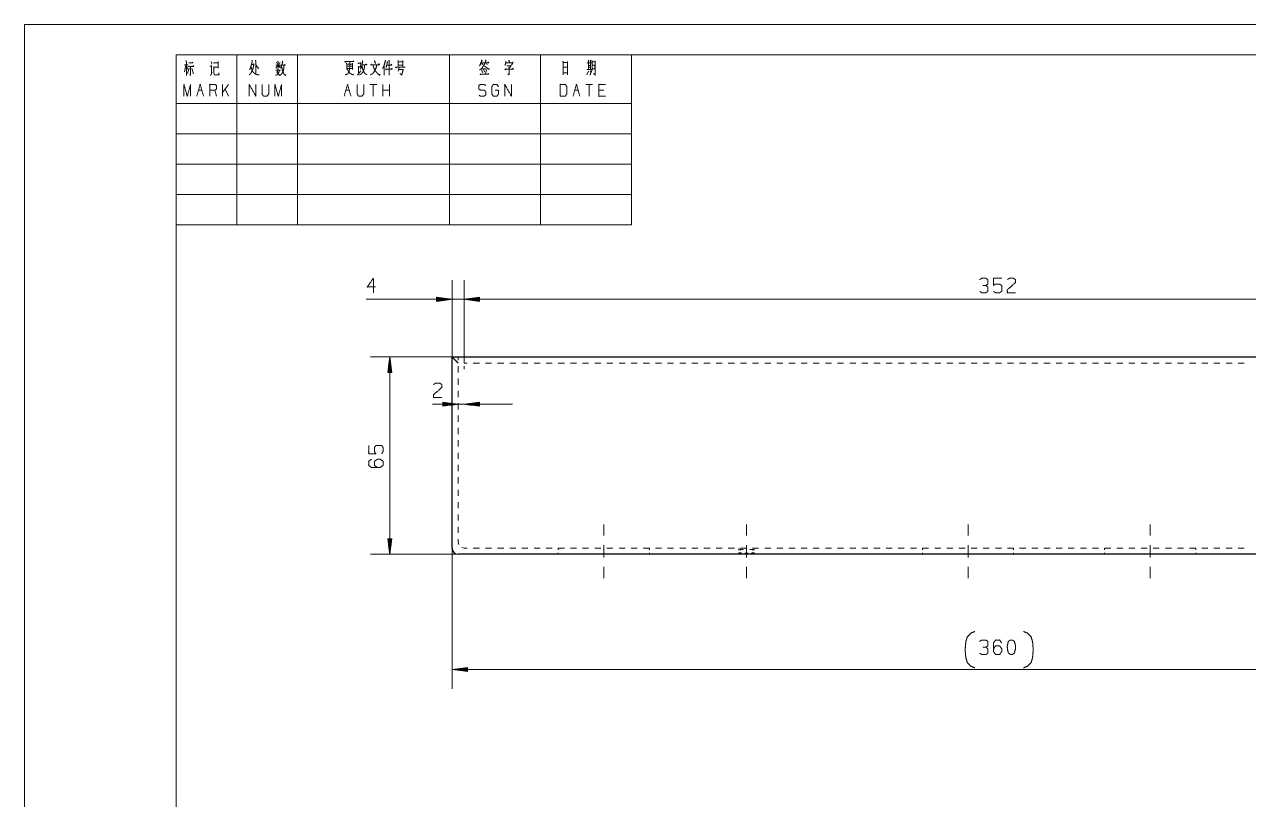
# Model space of a CAD drawing. Header units: millimetres. Extents: x 0 to 420, y 0 to 297.
# Drawn here: x 0 to 201.6, y 169.3 to 297 of the extents above; entities that cross this region are included whole.
import ezdxf

# ---------------------------------------------------------------- set-up
doc = ezdxf.new("R2010")
doc.units = ezdxf.units.MM
doc.layers.add('101', color=7, linetype='Continuous', true_color=0xffffff)

msp = doc.modelspace()

# ---------------------------------------------------------------- linework, layer by layer
at = {"layer": '101', "color": 133, "linetype": 'Continuous', "lineweight": 18}
for p, q in [((420, 297), (0, 297)), ((0, 297), (0, 0)), ((25, 292), (100, 292)), ((25, 292), (100, 292)), ((415, 292), (25, 292)), ((25, 292), (100, 292)), ((25, 292), (25, 5)), ((25, 292), (25, 264)), ((35, 292), (35, 264)), ((45, 292), (45, 264)), ((70, 292), (70, 264)), ((85, 292), (85, 264)), ((100, 292), (100, 264)), ((25, 284), (100, 284)), ((25, 279), (100, 279)), ((25, 274), (100, 274)), ((25, 269), (100, 269)), ((25, 264), (100, 264))]:
    msp.add_line(p, q, dxfattribs=at)
at = {"layer": '101', "color": 72, "linetype": 'Continuous', "lineweight": 18}
for p, q in [((30.74, 290.88), (30.87, 290.49)), ((37.42, 290.41), (37.77, 290.41)), ((41.53, 290.78), (41.66, 290.49)), ((42.14, 290.82), (41.95, 290.49)), ((53.11, 290.49), (53.99, 290.49)), ((54.01, 290.63), (54.01, 289.56)), ((55.4, 290.82), (55.37, 289.89)), ((61.56, 290.86), (62.32, 290.86)), ((62.33, 291.05), (62.33, 290.09)), ((76.04, 290.67), (76.21, 290.34)), ((93.22, 291.13), (93.33, 290.98)), ((26.57, 290.3), (26.35, 289.18)), ((26.36, 290.36), (26.98, 290.36)), ((26.69, 290.14), (26.91, 289.66)), ((27.11, 289.78), (26.88, 288.91)), ((27.56, 289.76), (27.87, 288.87)), ((30.65, 288.62), (30.93, 289.08)), ((31.13, 290.07), (31.22, 289.97)), ((41.4, 289.47), (42.16, 289.47)), ((41.69, 290.2), (41.43, 289.78)), ((41.88, 290.18), (42.11, 289.91)), ((53.1, 289.76), (53.98, 289.76)), ((53.11, 290.14), (53.98, 290.14)), ((55, 290.16), (55, 288.89)), ((55.02, 290.01), (55.35, 290.01)), ((59.27, 290.28), (59.27, 288.65)), ((61.56, 290.28), (62.32, 290.28)), ((61.73, 289.91), (61.56, 289.33)), ((61.6, 289.56), (62.33, 289.56)), ((75.31, 289.52), (75.48, 289.02)), ((75.35, 289.72), (76.07, 289.72)), ((75.6, 289.62), (75.76, 289.2)), ((76.13, 289.56), (75.92, 288.89)), ((92.92, 289.33), (92.65, 288.71)), ((92.86, 289.95), (93.25, 289.95)), ((93.18, 289.37), (93.28, 289.04)), ((93.75, 288.94), (94, 288.69)), ((33.59, 287.14), (32.63, 285.78)), ((32.63, 285.18), (32.63, 287.14)), ((33.59, 285.18), (33.04, 286.36)), ((58.02, 287.14), (56.9, 287.14)), ((57.46, 287.14), (57.46, 285.18)), ((59.02, 285.18), (59.02, 287.14)), ((60.14, 285.18), (60.14, 287.14)), ((93.6, 287.14), (92.49, 287.14)), ((93.05, 287.14), (93.05, 285.18)), ((28.66, 286.17), (29.22, 286.17)), ((31.62, 285.18), (31.34, 286.17)), ((52.94, 286.17), (53.49, 286.17)), ((60.14, 286.17), (59.02, 286.17)), ((90.65, 286.17), (91.2, 286.17)), ((95.45, 286.17), (94.61, 286.17))]:
    msp.add_line(p, q, dxfattribs=at)
at = {"layer": '101', "color": 22, "linetype": 'Continuous', "lineweight": 18}
for p, q in [((70.44, 242.23), (70.44, 254.9)), ((72.44, 241.23), (72.44, 254.9)), ((72.44, 242.23), (72.44, 254.9)), ((67.9, 252.06), (67.93, 252.06)), ((67.9, 252.06), (67.93, 252.06)), ((70.44, 251.73), (67.9, 252.06)), ((67.9, 252.06), (67.9, 251.39)), ((74.98, 252.06), (72.44, 251.73)), ((74.98, 252.06), (72.44, 251.73)), ((74.98, 252.06), (74.95, 252.06)), ((74.98, 252.06), (74.95, 252.06)), ((74.98, 252.06), (74.95, 252.06)), ((74.98, 252.06), (74.95, 252.06)), ((74.98, 251.39), (74.98, 252.06)), ((74.98, 251.39), (74.98, 252.06)), ((56.3, 251.73), (80.38, 251.73)), ((67.9, 252.01), (68.32, 252.01)), ((67.9, 251.95), (68.71, 251.95)), ((67.9, 251.9), (69.09, 251.9)), ((67.9, 251.85), (69.48, 251.85)), ((67.9, 251.8), (69.86, 251.8)), ((67.9, 251.75), (70.25, 251.75)), ((67.9, 251.39), (70.44, 251.73)), ((67.9, 251.7), (70.25, 251.7)), ((67.9, 251.65), (69.86, 251.65)), ((67.9, 251.6), (69.48, 251.6)), ((67.9, 251.55), (69.09, 251.55)), ((67.9, 251.5), (68.71, 251.5)), ((67.9, 251.45), (68.32, 251.45)), ((67.9, 251.4), (67.93, 251.4)), ((67.9, 251.4), (67.93, 251.4)), ((248.44, 251.73), (72.44, 251.73)), ((72.44, 251.73), (74.98, 251.39)), ((72.44, 251.73), (74.98, 251.39)), ((74.98, 251.75), (72.64, 251.75)), ((74.98, 251.75), (72.64, 251.75)), ((74.98, 251.7), (72.64, 251.7)), ((74.98, 251.7), (72.64, 251.7)), ((74.98, 251.8), (73.02, 251.8)), ((74.98, 251.8), (73.02, 251.8)), ((74.98, 251.65), (73.02, 251.65)), ((74.98, 251.65), (73.02, 251.65)), ((74.98, 251.85), (73.41, 251.85)), ((74.98, 251.85), (73.41, 251.85)), ((74.98, 251.6), (73.41, 251.6)), ((74.98, 251.6), (73.41, 251.6)), ((74.98, 251.9), (73.79, 251.9)), ((74.98, 251.9), (73.79, 251.9)), ((74.98, 251.55), (73.79, 251.55)), ((74.98, 251.55), (73.79, 251.55)), ((74.98, 251.95), (74.18, 251.95)), ((74.98, 251.95), (74.18, 251.95)), ((74.98, 251.5), (74.18, 251.5)), ((74.98, 251.5), (74.18, 251.5)), ((74.98, 252.01), (74.56, 252.01)), ((74.98, 252.01), (74.56, 252.01)), ((74.98, 251.45), (74.56, 251.45)), ((74.98, 251.45), (74.56, 251.45)), ((74.98, 251.4), (74.95, 251.4)), ((74.98, 251.4), (74.95, 251.4)), ((74.98, 251.4), (74.95, 251.4)), ((74.98, 251.4), (74.95, 251.4)), ((72.44, 242.23), (56.99, 242.23)), ((60.17, 242.23), (59.83, 239.69)), ((60.14, 239.69), (60.14, 242.04)), ((60.5, 239.69), (60.17, 242.23)), ((60.17, 242.23), (60.17, 209.73)), ((60.19, 239.69), (60.19, 242.04)), ((59.89, 239.69), (59.89, 240.11)), ((59.94, 239.69), (59.94, 240.5)), ((59.99, 239.69), (59.99, 240.88)), ((60.04, 239.69), (60.04, 241.27)), ((60.09, 239.69), (60.09, 241.65)), ((60.24, 239.69), (60.24, 241.65)), ((60.29, 239.69), (60.29, 241.27)), ((60.34, 239.69), (60.34, 240.88)), ((60.39, 239.69), (60.39, 240.5)), ((60.45, 239.69), (60.45, 240.11)), ((59.83, 239.69), (60.5, 239.69)), ((59.84, 239.69), (59.84, 239.72)), ((59.84, 239.69), (59.84, 239.72)), ((60.5, 239.69), (60.5, 239.72)), ((60.5, 239.69), (60.5, 239.72)), ((67.23, 234.45), (80.38, 234.45)), ((68.9, 234.78), (68.93, 234.78)), ((68.9, 234.78), (68.9, 234.11)), ((71.44, 234.45), (68.9, 234.78)), ((68.9, 234.78), (68.93, 234.78)), ((68.9, 234.73), (69.32, 234.73)), ((68.9, 234.68), (69.71, 234.68)), ((68.9, 234.63), (70.09, 234.63)), ((68.9, 234.58), (70.48, 234.58)), ((68.9, 234.52), (70.86, 234.52)), ((68.9, 234.47), (71.25, 234.47)), ((68.9, 234.11), (71.44, 234.45)), ((68.9, 234.42), (71.25, 234.42)), ((68.9, 234.37), (70.86, 234.37)), ((68.9, 234.32), (70.48, 234.32)), ((68.9, 234.27), (70.09, 234.27)), ((68.9, 234.22), (69.71, 234.22)), ((68.9, 234.17), (69.32, 234.17)), ((68.9, 234.12), (68.93, 234.12)), ((68.9, 234.12), (68.93, 234.12)), ((74.98, 234.78), (72.44, 234.45)), ((72.44, 234.45), (74.98, 234.11)), ((74.98, 234.47), (72.64, 234.47)), ((74.98, 234.42), (72.64, 234.42)), ((74.98, 234.52), (73.02, 234.52)), ((74.98, 234.37), (73.02, 234.37)), ((74.98, 234.58), (73.41, 234.58)), ((74.98, 234.32), (73.41, 234.32)), ((74.98, 234.63), (73.79, 234.63)), ((74.98, 234.27), (73.79, 234.27)), ((74.98, 234.68), (74.18, 234.68)), ((74.98, 234.22), (74.18, 234.22)), ((74.98, 234.73), (74.56, 234.73)), ((74.98, 234.17), (74.56, 234.17)), ((74.98, 234.78), (74.95, 234.78)), ((74.98, 234.78), (74.95, 234.78)), ((74.98, 234.12), (74.95, 234.12)), ((74.98, 234.12), (74.95, 234.12)), ((74.98, 234.11), (74.98, 234.78)), ((60.5, 212.27), (59.83, 212.27)), ((59.83, 212.27), (60.17, 209.73)), ((59.84, 212.27), (59.84, 212.24)), ((59.84, 212.27), (59.84, 212.24)), ((59.89, 212.27), (59.89, 211.85)), ((59.94, 212.27), (59.94, 211.47)), ((59.99, 212.27), (59.99, 211.08)), ((60.04, 212.27), (60.04, 210.7)), ((60.09, 212.27), (60.09, 210.31)), ((60.14, 212.27), (60.14, 209.92)), ((60.17, 209.73), (60.5, 212.27)), ((60.19, 212.27), (60.19, 209.92)), ((60.24, 212.27), (60.24, 210.31)), ((60.29, 212.27), (60.29, 210.7)), ((60.34, 212.27), (60.34, 211.08)), ((60.39, 212.27), (60.39, 211.47)), ((60.45, 212.27), (60.45, 211.85)), ((60.5, 212.27), (60.5, 212.24)), ((60.5, 212.27), (60.5, 212.24)), ((71.44, 209.73), (56.99, 209.73)), ((70.44, 210.73), (70.44, 187.58)), ((72.98, 191.09), (70.44, 190.75)), ((70.44, 190.75), (250.44, 190.75)), ((70.44, 190.75), (72.98, 190.42)), ((72.98, 190.78), (70.64, 190.78)), ((72.98, 190.73), (70.64, 190.73)), ((72.98, 190.83), (71.02, 190.83)), ((72.98, 190.68), (71.02, 190.68)), ((72.98, 190.88), (71.41, 190.88)), ((72.98, 190.63), (71.41, 190.63)), ((72.98, 190.93), (71.79, 190.93)), ((72.98, 190.58), (71.79, 190.58)), ((72.98, 190.98), (72.18, 190.98)), ((72.98, 190.52), (72.18, 190.52)), ((72.98, 191.03), (72.56, 191.03)), ((72.98, 190.47), (72.56, 190.47)), ((72.98, 191.08), (72.95, 191.08)), ((72.98, 191.08), (72.95, 191.08)), ((72.98, 190.42), (72.95, 190.42)), ((72.98, 190.42), (72.95, 190.42)), ((72.98, 190.42), (72.98, 191.09))]:
    msp.add_line(p, q, dxfattribs=at)
at = {"layer": '101', "color": 252, "linetype": 'Continuous', "lineweight": 25}
for p, q in [((70.44, 210.73), (70.44, 242.23)), ((70.44, 242.23), (72.44, 242.23)), ((72.44, 242.23), (248.44, 242.23)), ((249.44, 209.73), (71.44, 209.73))]:
    msp.add_line(p, q, dxfattribs=at)
at = {"layer": '101', "color": 53, "linetype": 'Continuous', "lineweight": 18}
for p, q in [((71.44, 242.23), (71.44, 241.72)), ((72.44, 242.23), (72.44, 241.73)), ((71.44, 240.71), (71.44, 239.69)), ((72.94, 241.23), (72.44, 241.23)), ((72.44, 240.73), (72.44, 240.23)), ((74.94, 241.23), (73.94, 241.23)), ((76.94, 241.23), (75.94, 241.23)), ((78.94, 241.23), (77.94, 241.23)), ((80.94, 241.23), (79.94, 241.23)), ((82.94, 241.23), (81.94, 241.23)), ((84.94, 241.23), (83.94, 241.23)), ((86.94, 241.23), (85.94, 241.23)), ((88.94, 241.23), (87.94, 241.23)), ((90.94, 241.23), (89.94, 241.23)), ((92.94, 241.23), (91.94, 241.23)), ((94.94, 241.23), (93.94, 241.23)), ((96.94, 241.23), (95.94, 241.23)), ((98.94, 241.23), (97.94, 241.23)), ((100.94, 241.23), (99.94, 241.23)), ((102.94, 241.23), (101.94, 241.23)), ((104.94, 241.23), (103.94, 241.23)), ((106.94, 241.23), (105.94, 241.23)), ((108.94, 241.23), (107.94, 241.23)), ((110.94, 241.23), (109.94, 241.23)), ((112.94, 241.23), (111.94, 241.23)), ((114.94, 241.23), (113.94, 241.23)), ((116.94, 241.23), (115.94, 241.23)), ((118.94, 241.23), (117.94, 241.23)), ((120.94, 241.23), (119.94, 241.23)), ((122.94, 241.23), (121.94, 241.23)), ((124.94, 241.23), (123.94, 241.23)), ((126.94, 241.23), (125.94, 241.23)), ((128.94, 241.23), (127.94, 241.23)), ((130.94, 241.23), (129.94, 241.23)), ((132.94, 241.23), (131.94, 241.23)), ((134.94, 241.23), (133.94, 241.23)), ((136.94, 241.23), (135.94, 241.23)), ((138.94, 241.23), (137.94, 241.23)), ((140.94, 241.23), (139.94, 241.23)), ((142.94, 241.23), (141.94, 241.23)), ((144.94, 241.23), (143.94, 241.23)), ((146.94, 241.23), (145.94, 241.23)), ((148.94, 241.23), (147.94, 241.23)), ((150.94, 241.23), (149.94, 241.23)), ((152.94, 241.23), (151.94, 241.23)), ((154.94, 241.23), (153.94, 241.23)), ((156.94, 241.23), (155.94, 241.23)), ((158.94, 241.23), (157.94, 241.23)), ((160.94, 241.23), (159.94, 241.23)), ((162.94, 241.23), (161.94, 241.23)), ((164.94, 241.23), (163.94, 241.23)), ((166.94, 241.23), (165.94, 241.23)), ((168.94, 241.23), (167.94, 241.23)), ((170.94, 241.23), (169.94, 241.23)), ((172.94, 241.23), (171.94, 241.23)), ((174.94, 241.23), (173.94, 241.23)), ((176.94, 241.23), (175.94, 241.23)), ((178.94, 241.23), (177.94, 241.23)), ((180.94, 241.23), (179.94, 241.23)), ((182.94, 241.23), (181.94, 241.23)), ((184.94, 241.23), (183.94, 241.23)), ((186.94, 241.23), (185.94, 241.23)), ((188.94, 241.23), (187.94, 241.23)), ((190.94, 241.23), (189.94, 241.23)), ((192.94, 241.23), (191.94, 241.23)), ((194.94, 241.23), (193.94, 241.23)), ((196.94, 241.23), (195.94, 241.23)), ((198.94, 241.23), (197.94, 241.23)), ((200.94, 241.23), (199.94, 241.23)), ((71.44, 238.67), (71.44, 237.66)), ((71.44, 236.64), (71.44, 235.62)), ((71.44, 234.61), (71.44, 233.59)), ((71.44, 232.57), (71.44, 231.56)), ((71.44, 230.54), (71.44, 229.52)), ((71.44, 228.51), (71.44, 227.49)), ((71.44, 226.47), (71.44, 225.46)), ((71.44, 224.44), (71.44, 223.42)), ((71.44, 222.41), (71.44, 221.39)), ((71.44, 220.37), (71.44, 219.36)), ((71.44, 218.34), (71.44, 217.32)), ((71.44, 216.31), (71.44, 215.29)), ((71.44, 214.27), (71.44, 213.26)), ((71.44, 212.24), (71.44, 211.73)), ((71.54, 211.36), (71.44, 211.73)), ((72.44, 210.73), (72.07, 210.83)), ((72.44, 210.73), (72.94, 210.73)), ((73.94, 210.73), (74.94, 210.73)), ((75.94, 210.73), (76.94, 210.73)), ((77.94, 210.73), (78.94, 210.73)), ((79.94, 210.73), (80.94, 210.73)), ((81.94, 210.73), (82.94, 210.73)), ((83.94, 210.73), (84.94, 210.73)), ((85.94, 210.73), (86.94, 210.73)), ((87.94, 210.73), (88.94, 210.73)), ((87.94, 210.73), (87.94, 210.48)), ((87.94, 209.98), (87.94, 209.73)), ((89.94, 210.73), (90.94, 210.73)), ((91.94, 210.73), (92.94, 210.73)), ((93.94, 210.73), (94.94, 210.73)), ((95.94, 210.73), (96.94, 210.73)), ((97.94, 210.73), (98.94, 210.73)), ((99.94, 210.73), (100.94, 210.73)), ((101.94, 210.73), (102.94, 210.73)), ((102.94, 210.48), (102.94, 210.73)), ((102.94, 209.73), (102.94, 209.98)), ((103.94, 210.73), (104.94, 210.73)), ((105.94, 210.73), (106.94, 210.73)), ((107.94, 210.73), (108.94, 210.73)), ((109.94, 210.73), (110.94, 210.73)), ((111.94, 210.73), (112.94, 210.73)), ((113.94, 210.73), (114.94, 210.73)), ((115.94, 210.73), (116.94, 210.73)), ((117.69, 210.73), (117.74, 210.68)), ((117.69, 210.41), (117.69, 210.59)), ((117.69, 209.87), (117.69, 210.05)), ((117.74, 209.78), (117.69, 209.73)), ((117.84, 210.58), (117.89, 210.53)), ((117.89, 209.93), (117.84, 209.88)), ((117.89, 210.53), (117.89, 210.38)), ((117.89, 210.08), (117.89, 209.93)), ((117.94, 210.73), (118.94, 210.73)), ((118.94, 209.93), (118.68, 209.93)), ((119.2, 209.93), (118.94, 209.93)), ((119.94, 210.73), (120.94, 210.73)), ((119.99, 210.53), (120.04, 210.58)), ((119.99, 210.38), (119.99, 210.53)), ((119.99, 209.93), (119.99, 210.08)), ((120.04, 209.88), (119.99, 209.93)), ((120.14, 210.68), (120.19, 210.73)), ((120.19, 209.73), (120.14, 209.78)), ((120.19, 210.41), (120.19, 210.59)), ((120.19, 209.87), (120.19, 210.05)), ((121.94, 210.73), (122.94, 210.73)), ((123.94, 210.73), (124.94, 210.73)), ((125.94, 210.73), (126.94, 210.73)), ((127.94, 210.73), (128.94, 210.73)), ((129.94, 210.73), (130.94, 210.73)), ((131.94, 210.73), (132.94, 210.73)), ((133.94, 210.73), (134.94, 210.73)), ((135.94, 210.73), (136.94, 210.73)), ((137.94, 210.73), (138.94, 210.73)), ((139.94, 210.73), (140.94, 210.73)), ((141.94, 210.73), (142.94, 210.73)), ((143.94, 210.73), (144.94, 210.73)), ((145.94, 210.73), (146.94, 210.73)), ((147.94, 210.73), (148.94, 210.73)), ((147.94, 210.73), (147.94, 210.48)), ((147.94, 209.98), (147.94, 209.73)), ((149.94, 210.73), (150.94, 210.73)), ((151.94, 210.73), (152.94, 210.73)), ((153.94, 210.73), (154.94, 210.73)), ((155.94, 210.73), (156.94, 210.73)), ((157.94, 210.73), (158.94, 210.73)), ((159.94, 210.73), (160.94, 210.73)), ((161.94, 210.73), (162.94, 210.73)), ((162.94, 210.48), (162.94, 210.73)), ((162.94, 209.73), (162.94, 209.98)), ((163.94, 210.73), (164.94, 210.73)), ((165.94, 210.73), (166.94, 210.73)), ((167.94, 210.73), (168.94, 210.73)), ((169.94, 210.73), (170.94, 210.73)), ((171.94, 210.73), (172.94, 210.73)), ((173.94, 210.73), (174.94, 210.73)), ((175.94, 210.73), (176.94, 210.73)), ((177.94, 210.73), (178.94, 210.73)), ((177.94, 210.73), (177.94, 210.48)), ((177.94, 209.98), (177.94, 209.73)), ((179.94, 210.73), (180.94, 210.73)), ((181.94, 210.73), (182.94, 210.73)), ((183.94, 210.73), (184.94, 210.73)), ((185.94, 210.73), (186.94, 210.73)), ((187.94, 210.73), (188.94, 210.73)), ((189.94, 210.73), (190.94, 210.73)), ((191.94, 210.73), (192.94, 210.73)), ((192.94, 210.48), (192.94, 210.73)), ((192.94, 209.73), (192.94, 209.98)), ((193.94, 210.73), (194.94, 210.73)), ((195.94, 210.73), (196.94, 210.73)), ((197.94, 210.73), (198.94, 210.73)), ((199.94, 210.73), (200.94, 210.73))]:
    msp.add_line(p, q, dxfattribs=at)
at = {"layer": '101', "color": 151, "linetype": 'Continuous', "lineweight": 18}
for p, q in [((95.44, 212.82), (95.44, 214.66)), ((118.94, 212.82), (118.94, 214.66)), ((155.44, 212.82), (155.44, 214.66)), ((185.44, 212.82), (185.44, 214.66)), ((95.44, 209.23), (95.44, 211.23)), ((118.94, 209.23), (118.94, 211.23)), ((155.44, 209.23), (155.44, 211.23)), ((185.44, 209.23), (185.44, 211.23)), ((95.44, 205.81), (95.44, 207.64)), ((118.94, 205.81), (118.94, 207.64)), ((155.44, 205.81), (155.44, 207.64)), ((185.44, 205.81), (185.44, 207.64))]:
    msp.add_line(p, q, dxfattribs=at)
at = {"layer": '101', "color": 252, "linetype": 'Continuous', "lineweight": 25}
msp.add_arc((71.44, 210.73), 1, 180, 270, dxfattribs=at)
at = {"layer": '101', "color": 72, "linetype": 'Continuous', "lineweight": 18}
for points, knots in [([(26.57, 291.07), (26.67, 290.94), (26.67, 288.6)], [0, 0, 0.064393, 1, 1]), ([(27.1, 290.69), (27.73, 290.69), (27.68, 290.82), (27.64, 290.74)], [0, 0, 0.736257, 0.890366, 1, 1]), ([(31.28, 290.69), (31.21, 290.63), (31.15, 290.69), (31.88, 290.69), (31.88, 290.88), (31.88, 289.78), (31.88, 289.97), (31.22, 289.97), (31.22, 288.83), (31.24, 288.75), (31.35, 288.71), (32.04, 288.71), (32.04, 289.02)], [0, 0, 0.017819, 0.033666, 0.169515, 0.204099, 0.407776, 0.442364, 0.564628, 0.775991, 0.791603, 0.814658, 0.942357, 1, 1]), ([(37.8, 290.55), (37.71, 289.95), (37.65, 289.76), (37.62, 289.62), (37.53, 289.47), (37.46, 289.31), (37.42, 289.18), (37.31, 289.02), (37.23, 288.89), (37.04, 288.71)], [0, 0, 0.296659, 0.392137, 0.46442, 0.547267, 0.635799, 0.700206, 0.795426, 0.869797, 1, 1]), ([(37.46, 291.13), (37.53, 290.94), (37.46, 290.67), (37.43, 290.53), (37.37, 290.34), (37.31, 290.14), (37.26, 289.95), (37.21, 289.78), (37.14, 289.66), (37.05, 289.52)], [0, 0, 0.116545, 0.278927, 0.365002, 0.478708, 0.603961, 0.717668, 0.817418, 0.901357, 1, 1]), ([(38.05, 291.11), (38.1, 290.96), (38.1, 288.87)], [0, 0, 0.06955, 1, 1]), ([(38.08, 290.38), (38.56, 289.72), (38.56, 289.91)], [0, 0, 0.814818, 1, 1]), ([(41.73, 290.94), (41.86, 290.88), (41.81, 290.92), (41.81, 289.76), (41.81, 290.3), (41.4, 290.3), (42.22, 290.3)], [0, 0, 0.046318, 0.069123, 0.437816, 0.608997, 0.739331, 1, 1]), ([(42.46, 290.96), (42.6, 290.82), (42.55, 290.86), (42.22, 289.8)], [0, 0, 0.143537, 0.187773, 1, 1]), ([(42.44, 290.28), (42.93, 290.28), (42.9, 290.45), (42.85, 290.34)], [0, 0, 0.634119, 0.848445, 1, 1]), ([(52.91, 290.86), (52.88, 290.76), (52.79, 290.88), (54.27, 290.88), (54.2, 290.98), (54.14, 290.88)], [0, 0, 0.054227, 0.130909, 0.87613, 0.940043, 1, 1]), ([(53.57, 290.88), (53.57, 289.72), (53.52, 289.58), (53.51, 289.41), (53.45, 289.2), (53.38, 289.04), (53.29, 288.91), (53.16, 288.81), (53.03, 288.75), (52.82, 288.73)], [0, 0, 0.455623, 0.515134, 0.580482, 0.665033, 0.736192, 0.79598, 0.861823, 0.919058, 1, 1]), ([(53.01, 290.63), (53.1, 290.49), (53.1, 289.58)], [0, 0, 0.156848, 1, 1]), ([(55.06, 290.65), (54.99, 290.57), (54.93, 290.65), (55.37, 290.65)], [0, 0, 0.169755, 0.325542, 1, 1]), ([(55.67, 291.05), (55.72, 290.96), (55.63, 290.41), (55.51, 289.99), (55.47, 289.85), (55.35, 289.62)], [0, 0, 0.062603, 0.440485, 0.727862, 0.828992, 1, 1]), ([(55.67, 290.38), (56.38, 290.38), (56.29, 290.49), (56.17, 290.36)], [0, 0, 0.696293, 0.830826, 1, 1]), ([(57.14, 290.45), (57.05, 290.34), (57.01, 290.38), (58.48, 290.38), (58.38, 290.55), (58.28, 290.41)], [0, 0, 0.066333, 0.095822, 0.818123, 0.913284, 1, 1]), ([(58.04, 290.41), (57.97, 290.01), (57.83, 289.6), (57.56, 289.16), (57.33, 288.87), (56.99, 288.69)], [0, 0, 0.190069, 0.398701, 0.640199, 0.817216, 1, 1]), ([(57.64, 291.07), (57.81, 290.65), (57.83, 290.76), (57.75, 290.55)], [0, 0, 0.581176, 0.716263, 1, 1]), ([(59.43, 291.13), (59.46, 290.98), (59.26, 290.34), (59.19, 290.09), (59.1, 289.95), (59, 289.76)], [0, 0, 0.101083, 0.561706, 0.738774, 0.854629, 1, 1]), ([(59.74, 290.92), (59.84, 290.69), (59.79, 290.78), (59.58, 289.91)], [0, 0, 0.200658, 0.282145, 1, 1]), ([(59.68, 290.3), (60.5, 290.3), (60.44, 290.45), (60.37, 290.3)], [0, 0, 0.720068, 0.857376, 1, 1]), ([(60.01, 291.13), (60.12, 290.98), (60.06, 291.05), (60.06, 288.65)], [0, 0, 0.069697, 0.101625, 1, 1]), ([(61.5, 291.07), (61.57, 290.98), (61.57, 290.14)], [0, 0, 0.115189, 1, 1]), ([(75.94, 291.15), (76.05, 291.03), (76.01, 291.05), (75.72, 290.38), (75.58, 290.14), (75.44, 289.95), (75.28, 289.72), (74.96, 289.52)], [0, 0, 0.080396, 0.103261, 0.444362, 0.576789, 0.688375, 0.819716, 1, 1]), ([(75.29, 291.17), (75.39, 291.03), (75.37, 291.07), (74.97, 290.16), (75.2, 290.69), (75.72, 290.69), (75.31, 290.69), (75.45, 290.34)], [0, 0, 0.057042, 0.07334, 0.392466, 0.581127, 0.745774, 0.87749, 1, 1]), ([(75.89, 290.69), (76.48, 290.69), (76.4, 290.84), (76.33, 290.74)], [0, 0, 0.669422, 0.855054, 1, 1]), ([(79.24, 290.92), (79.36, 290.69), (79.33, 290.78), (79.15, 290.28)], [0, 0, 0.294025, 0.394866, 1, 1]), ([(79.32, 290.67), (80.43, 290.67), (80.5, 290.84), (80.28, 290.36)], [0, 0, 0.611939, 0.711554, 1, 1]), ([(79.77, 291.11), (79.89, 290.82), (79.93, 290.86), (79.89, 290.76)], [0, 0, 0.644011, 0.768354, 1, 1]), ([(88.67, 290.94), (88.75, 290.78), (88.75, 288.69), (88.75, 289.02), (89.45, 289.02), (89.45, 288.71), (89.45, 290.88), (89.45, 290.76), (88.76, 290.76), (88.76, 289.95), (89.46, 289.95)], [0, 0, 0.022322, 0.280074, 0.320905, 0.407511, 0.44579, 0.713751, 0.729062, 0.813864, 0.913394, 1, 1]), ([(92.86, 291.13), (92.97, 290.98), (92.9, 291.07), (92.9, 289.56), (92.62, 289.56), (93.47, 289.56), (93.25, 289.56), (93.25, 291.07), (93.25, 290.67), (92.64, 290.67), (93.43, 290.67), (93.25, 290.67), (93.25, 290.26), (92.87, 290.26)], [0, 0, 0.025061, 0.039924, 0.243199, 0.280605, 0.39479, 0.42432, 0.627595, 0.680502, 0.763188, 0.869498, 0.893122, 0.948813, 1, 1]), ([(93.49, 291.03), (93.53, 290.88), (93.53, 289.7), (93.47, 289.43), (93.34, 289.12), (93.25, 288.87), (93.14, 288.69)], [0, 0, 0.062372, 0.548434, 0.661879, 0.800828, 0.909362, 1, 1]), ([(93.53, 290.86), (94, 290.86), (94, 290.98), (94, 288.62), (94, 290.28), (93.56, 290.28), (93.97, 290.28), (93.97, 289.7), (93.56, 289.7)], [0, 0, 0.072646, 0.091913, 0.457973, 0.714856, 0.782961, 0.846526, 0.936435, 1, 1]), ([(26.92, 290.07), (27.87, 290.07), (27.81, 290.24), (27.74, 290.09)], [0, 0, 0.737857, 0.874089, 1, 1]), ([(27.36, 290.07), (27.36, 288.65), (27.2, 288.73)], [0, 0, 0.887515, 1, 1]), ([(30.55, 290.14), (30.8, 290.14), (30.8, 290.26), (30.8, 288.81)], [0, 0, 0.136549, 0.204721, 1, 1]), ([(37.31, 290.01), (37.37, 289.87), (37.42, 289.7), (37.45, 289.56), (37.59, 289.27), (37.67, 289.18), (37.87, 288.98), (37.99, 288.87), (38.13, 288.79), (38.34, 288.73), (38.53, 288.73), (38.68, 288.71)], [0, 0, 0.075191, 0.157626, 0.228751, 0.384956, 0.438117, 0.578248, 0.65344, 0.734339, 0.837348, 0.928887, 1, 1]), ([(42.01, 289.41), (41.89, 289.16), (41.82, 288.98), (41.69, 288.79), (41.56, 288.69), (41.34, 288.65)], [0, 0, 0.251055, 0.434029, 0.64262, 0.795766, 1, 1]), ([(41.76, 289.68), (41.59, 289.1), (42.03, 288.62)], [0, 0, 0.483237, 1, 1]), ([(42.73, 290.2), (42.73, 289.95), (42.7, 289.68), (42.63, 289.39), (42.51, 289.1), (42.38, 288.89), (42.23, 288.71), (42.03, 288.58)], [0, 0, 0.134106, 0.280228, 0.441583, 0.610314, 0.742762, 0.870657, 1, 1]), ([(42.38, 290.01), (42.42, 289.8), (42.46, 289.56), (42.55, 289.27), (42.67, 288.98), (42.8, 288.75), (42.99, 288.6), (43.04, 288.75)], [0, 0, 0.122124, 0.267694, 0.442444, 0.622807, 0.774615, 0.912625, 1, 1]), ([(53.22, 289.6), (53.29, 289.43), (53.38, 289.29), (53.48, 289.16), (53.55, 289.04), (53.63, 288.94), (53.76, 288.87), (53.9, 288.79), (54.07, 288.75), (54.26, 288.71)], [0, 0, 0.124249, 0.240531, 0.35103, 0.449957, 0.536949, 0.636896, 0.752292, 0.866372, 1, 1]), ([(55.03, 288.89), (54.94, 288.71), (54.88, 288.73), (55.41, 289.37)], [0, 0, 0.187521, 0.244051, 1, 1]), ([(56.04, 290.36), (56.03, 290.16), (56, 289.95), (55.97, 289.72), (55.91, 289.52), (55.84, 289.33), (55.75, 289.18), (55.65, 289.02), (55.54, 288.91), (55.41, 288.81), (55.21, 288.71)], [0, 0, 0.105429, 0.211651, 0.328282, 0.437572, 0.539265, 0.625346, 0.724284, 0.79827, 0.883378, 1, 1]), ([(55.62, 290.18), (55.65, 289.99), (55.69, 289.8), (55.72, 289.6), (55.81, 289.43), (55.88, 289.29), (55.95, 289.12), (56.06, 288.98), (56.2, 288.83), (56.39, 288.73)], [0, 0, 0.109654, 0.220947, 0.342501, 0.451483, 0.545868, 0.651144, 0.754315, 0.874064, 1, 1]), ([(57.42, 290.3), (57.49, 290.07), (57.66, 289.58), (57.94, 289.18), (58.25, 288.83), (58.53, 288.71), (58.59, 288.79), (58.48, 288.62)], [0, 0, 0.103286, 0.330833, 0.538837, 0.740597, 0.872112, 0.915905, 1, 1]), ([(59.58, 289.66), (59.55, 289.52), (59.48, 289.66), (60.58, 289.66), (60.5, 289.78), (60.47, 289.68)], [0, 0, 0.08907, 0.186879, 0.848313, 0.935185, 1, 1]), ([(61.28, 289.91), (61.23, 289.85), (61.15, 289.95), (62.68, 289.95), (62.6, 290.01), (62.49, 289.91)], [0, 0, 0.038001, 0.105809, 0.873511, 0.927246, 1, 1]), ([(62.4, 289.62), (62.13, 288.65), (61.85, 288.94)], [0, 0, 0.71586, 1, 1]), ([(75.23, 288.81), (75.12, 288.71), (75.07, 288.81), (76.46, 288.81), (76.39, 288.94), (76.29, 288.79)], [0, 0, 0.078897, 0.135659, 0.837617, 0.910404, 1, 1]), ([(75.66, 290.26), (75.85, 290.09), (76.04, 289.97), (76.18, 289.87), (76.39, 289.7), (76.58, 289.68), (76.42, 289.6)], [0, 0, 0.194845, 0.370351, 0.508814, 0.712321, 0.860156, 1, 1]), ([(79.33, 289.68), (79.21, 289.52), (79.13, 289.66), (80.57, 289.66), (80.44, 289.76), (80.37, 289.68)], [0, 0, 0.096613, 0.17732, 0.867547, 0.947356, 1, 1]), ([(79.48, 290.2), (80.15, 290.2), (80.21, 290.26), (79.87, 289.89), (79.77, 289.97), (79.84, 289.89), (79.84, 288.73), (79.62, 288.87)], [0, 0, 0.230144, 0.259318, 0.430979, 0.476011, 0.513789, 0.910079, 1, 1]), ([(26.26, 285.18), (26.26, 287.14), (26.82, 285.18), (27.37, 287.14), (27.37, 285.18)], [0, 0, 0.245192, 0.5, 0.754808, 1, 1]), ([(30.51, 285.18), (30.51, 287.14), (31.34, 287.14), (31.62, 286.96), (31.62, 286.36), (31.34, 286.17), (30.51, 286.17)], [0, 0, 0.400952, 0.571035, 0.639278, 0.761676, 0.829917, 1, 1]), ([(37.01, 285.18), (37.01, 287.14), (38.12, 285.18), (38.12, 287.14)], [0, 0, 0.317574, 0.682426, 1, 1]), ([(39.13, 287.14), (39.13, 285.57), (39.39, 285.18), (39.95, 285.18), (40.24, 285.57), (40.24, 287.14)], [0, 0, 0.337152, 0.438599, 0.557781, 0.662848, 1, 1]), ([(41.25, 285.18), (41.25, 287.14), (41.81, 285.18), (42.36, 287.14), (42.36, 285.18)], [0, 0, 0.245192, 0.5, 0.754808, 1, 1]), ([(54.78, 287.14), (54.78, 285.57), (55.05, 285.18), (55.6, 285.18), (55.89, 285.57), (55.89, 287.14)], [0, 0, 0.337152, 0.438599, 0.557781, 0.662848, 1, 1]), ([(74.85, 285.36), (75.13, 285.18), (75.7, 285.18), (75.98, 285.39), (75.98, 285.97), (75.7, 286.17), (75.15, 286.17), (74.85, 286.36), (74.85, 286.96), (75.15, 287.14), (75.7, 287.14), (75.98, 286.96)], [0, 0, 0.068035, 0.184054, 0.254521, 0.372333, 0.442799, 0.555843, 0.626367, 0.748393, 0.81892, 0.931964, 1, 1]), ([(77.55, 286.17), (78.1, 286.17), (78.1, 285.57), (77.82, 285.18), (77.25, 285.18), (76.97, 285.57), (76.97, 286.75), (77.27, 287.14), (77.81, 287.14), (78.09, 286.75)], [0, 0, 0.103295, 0.214797, 0.304261, 0.410274, 0.499739, 0.718892, 0.809956, 0.910533, 1, 1]), ([(79.11, 285.18), (79.11, 287.14), (80.22, 285.18), (80.22, 287.14)], [0, 0, 0.317574, 0.682426, 1, 1]), ([(88.25, 285.18), (89.07, 285.18), (89.36, 285.57), (89.36, 286.75), (89.07, 287.14), (88.25, 287.14), (88.25, 285.18)], [0, 0, 0.142133, 0.227159, 0.431787, 0.516817, 0.65895, 1, 1]), ([(90.37, 285.18), (90.93, 287.14), (91.48, 285.18)], [0, 0, 0.5, 1, 1]), ([(95.73, 285.18), (94.61, 285.18), (94.61, 287.14), (95.73, 287.14)], [0, 0, 0.265389, 0.734611, 1, 1]), ([(57.82, 253.77), (56.47, 253.77), (57.48, 255.19), (57.48, 252.82)], [0, 0, 0.24587, 0.565295, 1, 1]), ([(158.37, 254.02), (158.71, 254.24), (158.71, 254.97), (158.37, 255.19), (157.68, 255.19), (157.35, 254.97)], [0, 0, 0.153875, 0.429853, 0.583728, 0.846125, 1, 1]), ([(159.62, 253.04), (159.96, 252.82), (160.65, 252.82), (160.98, 253.04), (160.98, 253.99), (160.65, 254.24), (159.96, 254.24), (159.62, 254.02), (159.62, 255.19), (160.98, 255.19)], [0, 0, 0.062228, 0.168344, 0.230572, 0.376816, 0.441265, 0.54738, 0.609608, 0.79049, 1, 1]), ([(161.92, 254.97), (162.23, 255.19), (162.92, 255.19), (163.26, 254.97), (163.26, 254.49), (161.9, 253.29), (161.92, 252.82), (163.26, 252.82)], [0, 0, 0.069691, 0.192978, 0.265274, 0.350226, 0.674742, 0.759752, 1, 1]), ([(157.36, 253.04), (157.68, 252.82), (158.37, 252.82), (158.71, 253.04), (158.71, 253.77), (158.37, 254.02), (157.86, 254.02)], [0, 0, 0.124121, 0.343688, 0.472446, 0.703377, 0.83673, 1, 1]), ([(67.4, 237.69), (67.72, 237.92), (68.41, 237.92), (68.75, 237.69), (68.75, 237.22), (67.39, 236.02), (67.4, 235.54), (68.75, 235.54)], [0, 0, 0.069692, 0.192977, 0.265273, 0.350228, 0.67474, 0.759753, 1, 1]), ([(58.85, 226.3), (59.07, 226.64), (59.07, 227.32), (58.85, 227.66), (57.9, 227.66), (57.65, 227.32), (57.65, 226.64), (57.87, 226.3), (56.7, 226.3), (56.7, 227.66)], [0, 0, 0.062227, 0.168345, 0.230572, 0.376816, 0.441264, 0.547383, 0.609609, 0.79049, 1, 1]), ([(58.12, 224.04), (57.65, 224.36), (57.65, 225.05), (58.12, 225.38), (58.6, 225.38), (59.07, 225.05), (59.07, 224.36), (58.6, 224.04), (57.17, 224.04), (56.7, 224.36), (56.7, 225.05), (57.17, 225.38)], [0, 0, 0.076963, 0.16976, 0.248073, 0.312018, 0.390332, 0.483129, 0.560092, 0.751927, 0.828889, 0.921687, 1, 1]), ([(156.57, 191.02), (155.95, 191.27), (155.32, 191.89), (155.07, 192.7), (155.01, 193.45), (154.95, 194.02), (155.01, 194.58), (155.07, 195.33), (155.32, 196.14), (155.95, 196.77), (156.57, 197.02)], [0, 0, 0.090339, 0.208959, 0.323044, 0.424047, 0.5, 0.575955, 0.676955, 0.79104, 0.909663, 1, 1]), ([(158.37, 194.43), (158.71, 194.66), (158.71, 195.38), (158.37, 195.61), (157.68, 195.61), (157.35, 195.38)], [0, 0, 0.153878, 0.429856, 0.58373, 0.846126, 1, 1]), ([(159.64, 194.18), (159.96, 194.66), (160.65, 194.66), (160.98, 194.18), (160.98, 193.71), (160.65, 193.23), (159.96, 193.23), (159.64, 193.71), (159.64, 195.13), (159.96, 195.61), (160.65, 195.61), (160.98, 195.13)], [0, 0, 0.076964, 0.169761, 0.248074, 0.31202, 0.390331, 0.483128, 0.56009, 0.751926, 0.82889, 0.921687, 1, 1]), ([(162.75, 193.23), (163.08, 193.48), (163.26, 194.18), (163.26, 194.66), (163.08, 195.38), (162.75, 195.61), (162.41, 195.61), (162.08, 195.38), (161.9, 194.66), (161.92, 194.18), (162.08, 193.48), (162.41, 193.23), (162.75, 193.23)], [0, 0, 0.067524, 0.183971, 0.260585, 0.380944, 0.446142, 0.500306, 0.565504, 0.685863, 0.762529, 0.878311, 0.945835, 1, 1]), ([(164.57, 191.02), (165.19, 191.27), (165.82, 191.89), (166.07, 192.7), (166.13, 193.45), (166.19, 194.02), (166.13, 194.58), (166.07, 195.33), (165.82, 196.14), (165.19, 196.77), (164.57, 197.02)], [0, 0, 0.09034, 0.208959, 0.323044, 0.424047, 0.5, 0.575955, 0.676955, 0.79104, 0.909661, 1, 1]), ([(157.36, 193.46), (157.68, 193.23), (158.37, 193.23), (158.71, 193.46), (158.71, 194.18), (158.37, 194.43), (157.86, 194.43)], [0, 0, 0.124121, 0.343688, 0.472446, 0.703377, 0.83673, 1, 1])]:
    msp.add_open_spline(points, degree=1, knots=knots, dxfattribs=at)
for points in [[(28.38, 285.18), (28.94, 287.14), (29.5, 285.18)], [(52.66, 285.18), (53.22, 287.14), (53.77, 285.18)]]:
    msp.add_open_spline(points, degree=1, dxfattribs=at)
at = {"layer": '101', "color": 252, "linetype": 'Continuous', "lineweight": 25}
msp.add_open_spline([(71.44, 241.23), (71.06, 241.61), (70.52, 242.16), (70.44, 242.23)], degree=1, knots=[0, 0, 0.382677, 0.923873, 1, 1], dxfattribs=at)
at = {"layer": '101', "color": 53, "linetype": 'Continuous', "lineweight": 18}
for points, knots in [([(117.89, 210.53), (118, 210.53), (118.42, 210.53)], [0, 0, 0.198063, 1, 1]), ([(119.47, 210.53), (119.6, 210.53), (119.99, 210.53)], [0, 0, 0.246968, 1, 1])]:
    msp.add_open_spline(points, degree=1, knots=knots, dxfattribs=at)
for points in [[(118.15, 209.93), (117.89, 209.93)], [(119.99, 209.93), (119.73, 209.93)]]:
    msp.add_open_spline(points, degree=1, dxfattribs=at)

doc.saveas('drawing.dxf')
